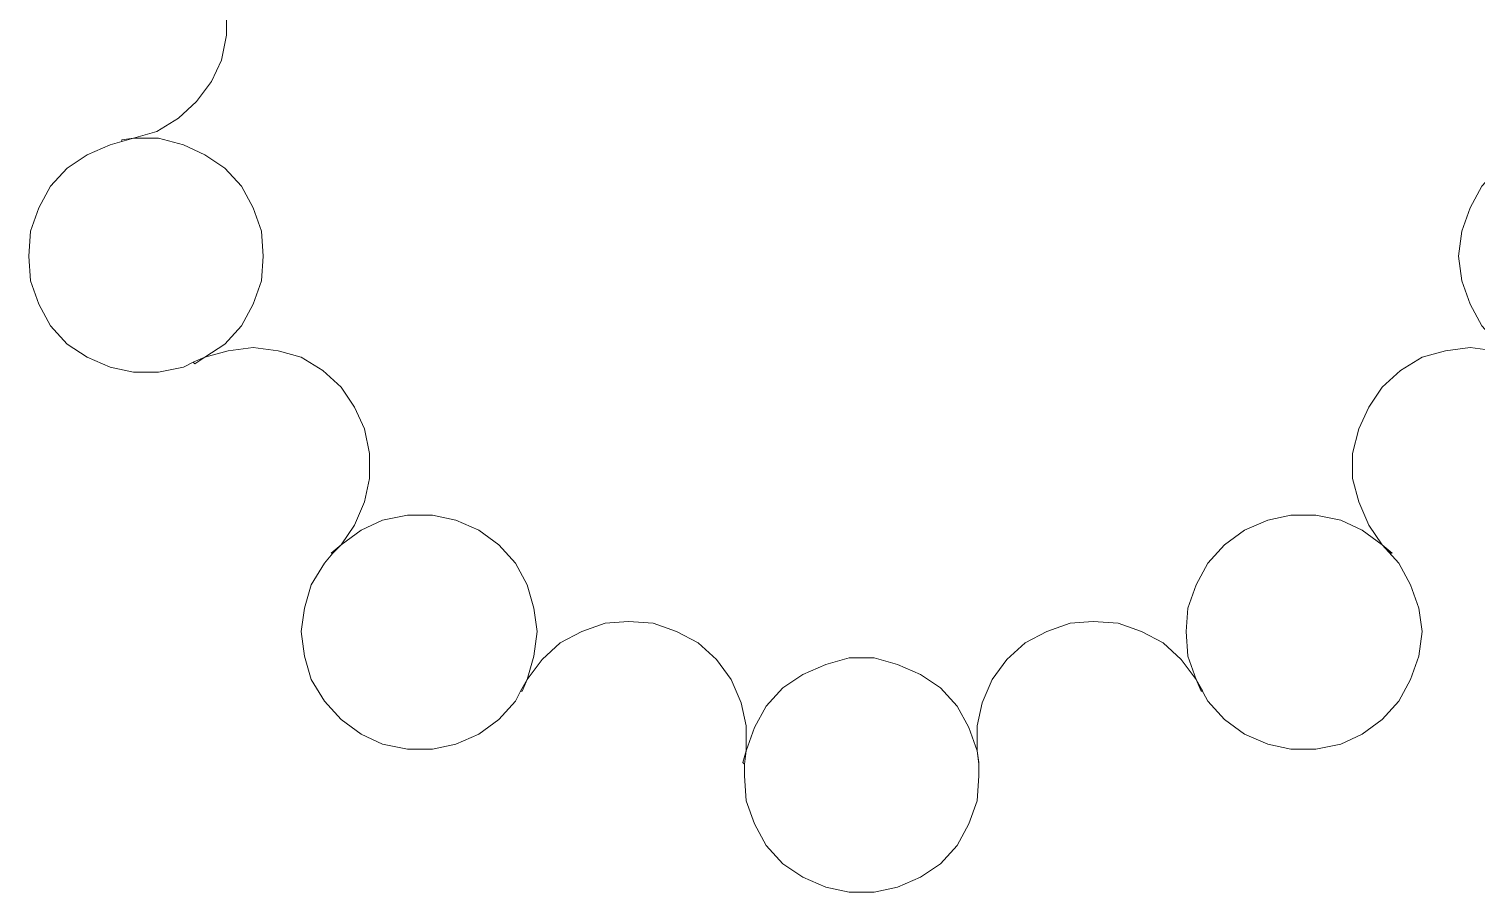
# Model space of a CAD drawing. Header units: millimetres. Extents: x -299 to 252, y -245 to 245.
# Drawn here: x -60.61 to -42.17, y -16.1 to -5.1 of the extents above; entities that cross this region are included whole.
import ezdxf

# ---------------------------------------------------------------- set-up
doc = ezdxf.new("R2010")
doc.units = ezdxf.units.MM
doc.header["$MEASUREMENT"] = 0

msp = doc.modelspace()

# ---------------------------------------------------------------- linework, layer by layer
at = {"lineweight": 9}
for points, knots in [([(-45.6706, -13.5368), (-45.6706, -13.5368), (-45.6494, -13.5368), (-45.6494, -13.5368), (-45.6494, -13.5368), (-45.6494, -13.5368), (-45.7341, -13.3886), (-45.7341, -13.3886), (-45.7341, -13.3886), (-45.7341, -13.3886), (-45.8399, -13.0923), (-45.8399, -13.0923), (-45.8399, -13.0923), (-45.8399, -13.0923), (-45.8611, -12.7748), (-45.8611, -12.7748), (-45.8611, -12.7748), (-45.8611, -12.7748), (-45.8399, -12.4785), (-45.8399, -12.4785), (-45.8399, -12.4785), (-45.8399, -12.4785), (-45.7341, -12.1821), (-45.7341, -12.1821), (-45.7341, -12.1821), (-45.7341, -12.1821), (-45.5859, -11.907), (-45.5859, -11.907), (-45.5859, -11.907), (-45.5859, -11.907), (-45.3742, -11.6741), (-45.3742, -11.6741), (-45.3742, -11.6741), (-45.3742, -11.6741), (-45.1202, -11.4836), (-45.1202, -11.4836), (-45.1202, -11.4836), (-45.1202, -11.4836), (-44.8239, -11.3566), (-44.8239, -11.3566), (-44.8239, -11.3566), (-44.8239, -11.3566), (-44.5276, -11.2931), (-44.5276, -11.2931), (-44.5276, -11.2931), (-44.5276, -11.2931), (-44.2101, -11.2931), (-44.2101, -11.2931), (-44.2101, -11.2931), (-44.2101, -11.2931), (-43.8926, -11.3566), (-43.8926, -11.3566), (-43.8926, -11.3566), (-43.8926, -11.3566), (-43.6174, -11.4836), (-43.6174, -11.4836), (-43.6174, -11.4836), (-43.6174, -11.4836), (-43.3634, -11.6741), (-43.3634, -11.6741), (-43.3634, -11.6741), (-43.3634, -11.6741), (-43.2576, -11.78), (-43.2576, -11.78), (-43.2576, -11.78), (-43.2576, -11.78), (-43.2364, -11.78), (-43.2364, -11.78), (-43.2364, -11.78), (-43.2364, -11.78), (-43.3634, -11.6741), (-43.3634, -11.6741), (-43.3634, -11.6741), (-43.3634, -11.6741), (-43.5327, -11.4201), (-43.5327, -11.4201), (-43.5327, -11.4201), (-43.5327, -11.4201), (-43.6597, -11.1238), (-43.6597, -11.1238), (-43.6597, -11.1238), (-43.6597, -11.1238), (-43.7444, -10.8275), (-43.7444, -10.8275), (-43.7444, -10.8275), (-43.7444, -10.8275), (-43.7444, -10.51), (-43.7444, -10.51), (-43.7444, -10.51), (-43.7444, -10.51), (-43.6597, -10.1925), (-43.6597, -10.1925), (-43.6597, -10.1925), (-43.6597, -10.1925), (-43.5327, -9.9173), (-43.5327, -9.9173), (-43.5327, -9.9173), (-43.5327, -9.9173), (-43.3634, -9.6633), (-43.3634, -9.6633), (-43.3634, -9.6633), (-43.3634, -9.6633), (-43.1306, -9.4516), (-43.1306, -9.4516), (-43.1306, -9.4516), (-43.1306, -9.4516), (-42.8554, -9.2823), (-42.8554, -9.2823), (-42.8554, -9.2823), (-42.8554, -9.2823), (-42.5591, -9.1976), (-42.5591, -9.1976), (-42.5591, -9.1976), (-42.5591, -9.1976), (-42.2416, -9.1553), (-42.2416, -9.1553), (-42.2416, -9.1553), (-42.2416, -9.1553), (-41.9241, -9.1976), (-41.9241, -9.1976), (-41.9241, -9.1976), (-41.9241, -9.1976), (-41.6277, -9.2823), (-41.6277, -9.2823), (-41.6277, -9.2823), (-41.6277, -9.2823), (-41.5007, -9.367), (-41.5007, -9.367), (-41.5007, -9.367), (-41.5007, -9.367), (-41.4796, -9.3458), (-41.4796, -9.3458), (-41.4796, -9.3458), (-41.4796, -9.3458), (-41.6277, -9.2823), (-41.6277, -9.2823), (-41.6277, -9.2823), (-41.6277, -9.2823), (-41.8817, -9.113), (-41.8817, -9.113), (-41.8817, -9.113), (-41.8817, -9.113), (-42.0934, -8.8801), (-42.0934, -8.8801), (-42.0934, -8.8801), (-42.0934, -8.8801), (-42.2416, -8.605), (-42.2416, -8.605), (-42.2416, -8.605), (-42.2416, -8.605), (-42.3474, -8.3086), (-42.3474, -8.3086), (-42.3474, -8.3086), (-42.3474, -8.3086), (-42.3897, -7.9911), (-42.3897, -7.9911), (-42.3897, -7.9911), (-42.3897, -7.9911), (-42.3474, -7.6736), (-42.3474, -7.6736), (-42.3474, -7.6736), (-42.3474, -7.6736), (-42.2416, -7.3773), (-42.2416, -7.3773), (-42.2416, -7.3773), (-42.2416, -7.3773), (-42.0934, -7.1021), (-42.0934, -7.1021), (-42.0934, -7.1021), (-42.0934, -7.1021), (-41.8817, -6.8693), (-41.8817, -6.8693), (-41.8817, -6.8693), (-41.8817, -6.8693), (-41.6277, -6.7), (-41.6277, -6.7), (-41.6277, -6.7), (-41.6277, -6.7), (-41.3526, -6.573), (-41.3526, -6.573), (-41.3526, -6.573), (-41.3526, -6.573), (-41.0351, -6.4883), (-41.0351, -6.4883), (-41.0351, -6.4883), (-41.0351, -6.4883), (-40.7176, -6.4883), (-40.7176, -6.4883), (-40.7176, -6.4883), (-40.7176, -6.4883), (-40.5694, -6.5306), (-40.5694, -6.5306), (-40.5694, -6.5306), (-40.5694, -6.5306), (-40.5694, -6.5095), (-40.5694, -6.5095), (-40.5694, -6.5095), (-40.5694, -6.5095), (-40.7176, -6.4883), (-40.7176, -6.4883), (-40.7176, -6.4883), (-40.7176, -6.4883), (-41.0139, -6.4036), (-41.0139, -6.4036), (-41.0139, -6.4036), (-41.0139, -6.4036), (-41.2891, -6.2343), (-41.2891, -6.2343), (-41.2891, -6.2343), (-41.2891, -6.2343), (-41.5219, -6.0226), (-41.5219, -6.0226), (-41.5219, -6.0226), (-41.5219, -6.0226), (-41.7124, -5.7686), (-41.7124, -5.7686), (-41.7124, -5.7686), (-41.7124, -5.7686), (-41.8394, -5.4935), (-41.8394, -5.4935), (-41.8394, -5.4935), (-41.8394, -5.4935), (-41.9029, -5.176), (-41.9029, -5.176), (-41.9029, -5.176), (-41.9029, -5.176), (-41.9029, -4.8796), (-41.9029, -4.8796), (-41.9029, -4.8796), (-41.9029, -4.8796), (-41.8394, -4.5621), (-41.8394, -4.5621), (-41.8394, -4.5621), (-41.8394, -4.5621), (-41.7124, -4.287), (-41.7124, -4.287), (-41.7124, -4.287), (-41.7124, -4.287), (-41.5219, -4.033), (-41.5219, -4.033), (-41.5219, -4.033), (-41.5219, -4.033), (-41.2891, -3.8213), (-41.2891, -3.8213), (-41.2891, -3.8213), (-41.2891, -3.8213), (-41.0139, -3.652), (-41.0139, -3.652), (-41.0139, -3.652), (-41.0139, -3.652), (-40.7176, -3.5673), (-40.7176, -3.5673), (-40.7176, -3.5673), (-40.7176, -3.5673), (-40.5694, -3.5461), (-40.5694, -3.5461), (-40.5694, -3.5461), (-40.5694, -3.5461), (-40.5694, -3.525), (-40.5694, -3.525), (-40.5694, -3.525), (-40.5694, -3.525), (-40.7176, -3.5461), (-40.7176, -3.5461), (-40.7176, -3.5461), (-40.7176, -3.5461), (-41.0351, -3.5461), (-41.0351, -3.5461), (-41.0351, -3.5461), (-41.0351, -3.5461), (-41.3526, -3.4826), (-41.3526, -3.4826), (-41.3526, -3.4826), (-41.3526, -3.4826), (-41.6277, -3.3556), (-41.6277, -3.3556), (-41.6277, -3.3556), (-41.6277, -3.3556), (-41.8817, -3.1863), (-41.8817, -3.1863), (-41.8817, -3.1863), (-41.8817, -3.1863), (-42.0934, -2.9535), (-42.0934, -2.9535), (-42.0934, -2.9535), (-42.0934, -2.9535), (-42.2416, -2.6783), (-42.2416, -2.6783), (-42.2416, -2.6783), (-42.2416, -2.6783), (-42.3474, -2.382), (-42.3474, -2.382), (-42.3474, -2.382), (-42.3474, -2.382), (-42.3897, -2.0645), (-42.3897, -2.0645), (-42.3897, -2.0645), (-42.3897, -2.0645), (-42.3474, -1.747), (-42.3474, -1.747), (-42.3474, -1.747), (-42.3474, -1.747), (-42.2416, -1.4506), (-42.2416, -1.4506), (-42.2416, -1.4506), (-42.2416, -1.4506), (-42.0934, -1.1755), (-42.0934, -1.1755), (-42.0934, -1.1755), (-42.0934, -1.1755), (-41.8817, -0.9426), (-41.8817, -0.9426), (-41.8817, -0.9426), (-41.8817, -0.9426), (-41.6277, -0.7733), (-41.6277, -0.7733), (-41.6277, -0.7733), (-41.6277, -0.7733), (-41.4796, -0.7098), (-41.4796, -0.7098), (-41.4796, -0.7098), (-41.4796, -0.7098), (-41.5007, -0.6886), (-41.5007, -0.6886), (-41.5007, -0.6886), (-41.5007, -0.6886), (-41.6277, -0.7521), (-41.6277, -0.7521), (-41.6277, -0.7521), (-41.6277, -0.7521), (-41.9241, -0.858), (-41.9241, -0.858), (-41.9241, -0.858), (-41.9241, -0.858), (-42.2416, -0.9003), (-42.2416, -0.9003), (-42.2416, -0.9003), (-42.2416, -0.9003), (-42.5591, -0.858), (-42.5591, -0.858), (-42.5591, -0.858), (-42.5591, -0.858), (-42.8554, -0.7521), (-42.8554, -0.7521), (-42.8554, -0.7521), (-42.8554, -0.7521), (-43.1306, -0.604), (-43.1306, -0.604), (-43.1306, -0.604), (-43.1306, -0.604), (-43.3634, -0.3923), (-43.3634, -0.3923), (-43.3634, -0.3923), (-43.3634, -0.3923), (-43.5327, -0.1383), (-43.5327, -0.1383), (-43.5327, -0.1383), (-43.5327, -0.1383), (-43.6597, 0.1369), (-43.6597, 0.1369), (-43.6597, 0.1369), (-43.6597, 0.1369), (-43.7444, 0.4544), (-43.7444, 0.4544), (-43.7444, 0.4544), (-43.7444, 0.4544), (-43.7444, 0.7719), (-43.7444, 0.7719), (-43.7444, 0.7719), (-43.7444, 0.7719), (-43.6597, 1.0682), (-43.6597, 1.0682), (-43.6597, 1.0682), (-43.6597, 1.0682), (-43.5327, 1.3645), (-43.5327, 1.3645), (-43.5327, 1.3645), (-43.5327, 1.3645), (-43.3634, 1.6185), (-43.3634, 1.6185), (-43.3634, 1.6185), (-43.3634, 1.6185), (-43.2364, 1.7244), (-43.2364, 1.7244), (-43.2364, 1.7244), (-43.2364, 1.7244), (-43.2576, 1.7244), (-43.2576, 1.7244), (-43.2576, 1.7244), (-43.2576, 1.7244), (-43.3634, 1.6185), (-43.3634, 1.6185), (-43.3634, 1.6185), (-43.3634, 1.6185), (-43.6174, 1.428), (-43.6174, 1.428), (-43.6174, 1.428), (-43.6174, 1.428), (-43.8926, 1.301), (-43.8926, 1.301), (-43.8926, 1.301), (-43.8926, 1.301), (-44.2101, 1.2375), (-44.2101, 1.2375), (-44.2101, 1.2375), (-44.2101, 1.2375), (-44.5276, 1.2375), (-44.5276, 1.2375), (-44.5276, 1.2375), (-44.5276, 1.2375), (-44.8239, 1.301), (-44.8239, 1.301), (-44.8239, 1.301), (-44.8239, 1.301), (-45.1202, 1.428), (-45.1202, 1.428), (-45.1202, 1.428), (-45.1202, 1.428), (-45.3742, 1.6185), (-45.3742, 1.6185), (-45.3742, 1.6185), (-45.3742, 1.6185), (-45.5859, 1.8514), (-45.5859, 1.8514), (-45.5859, 1.8514), (-45.5859, 1.8514), (-45.7341, 2.1265), (-45.7341, 2.1265), (-45.7341, 2.1265), (-45.7341, 2.1265), (-45.8399, 2.4229), (-45.8399, 2.4229), (-45.8399, 2.4229), (-45.8399, 2.4229), (-45.8611, 2.7404), (-45.8611, 2.7404), (-45.8611, 2.7404), (-45.8611, 2.7404), (-45.8399, 3.0367), (-45.8399, 3.0367), (-45.8399, 3.0367), (-45.8399, 3.0367), (-45.7341, 3.333), (-45.7341, 3.333), (-45.7341, 3.333), (-45.7341, 3.333), (-45.6494, 3.4812), (-45.6494, 3.4812), (-45.6494, 3.4812), (-45.6494, 3.4812), (-45.6706, 3.4812), (-45.6706, 3.4812), (-45.6706, 3.4812), (-45.6706, 3.4812), (-45.7341, 3.333), (-45.7341, 3.333), (-45.7341, 3.333), (-45.7341, 3.333), (-45.9246, 3.079), (-45.9246, 3.079), (-45.9246, 3.079), (-45.9246, 3.079), (-46.1574, 2.8885), (-46.1574, 2.8885), (-46.1574, 2.8885), (-46.1574, 2.8885), (-46.4326, 2.7192), (-46.4326, 2.7192), (-46.4326, 2.7192), (-46.4326, 2.7192), (-46.7289, 2.6345), (-46.7289, 2.6345), (-46.7289, 2.6345), (-46.7289, 2.6345), (-47.0464, 2.5922), (-47.0464, 2.5922), (-47.0464, 2.5922), (-47.0464, 2.5922), (-47.3427, 2.6345), (-47.3427, 2.6345), (-47.3427, 2.6345), (-47.3427, 2.6345), (-47.6391, 2.7192), (-47.6391, 2.7192), (-47.6391, 2.7192), (-47.6391, 2.7192), (-47.9142, 2.8885), (-47.9142, 2.8885), (-47.9142, 2.8885), (-47.9142, 2.8885), (-48.1471, 3.079), (-48.1471, 3.079), (-48.1471, 3.079), (-48.1471, 3.079), (-48.3376, 3.333), (-48.3376, 3.333), (-48.3376, 3.333), (-48.3376, 3.333), (-48.4646, 3.6294), (-48.4646, 3.6294), (-48.4646, 3.6294), (-48.4646, 3.6294), (-48.5281, 3.9257), (-48.5281, 3.9257), (-48.5281, 3.9257), (-48.5281, 3.9257), (-48.5281, 4.2432), (-48.5281, 4.2432), (-48.5281, 4.2432), (-48.5281, 4.2432), (-48.5069, 4.4125), (-48.5069, 4.4125)], [0, 0, 0, 0, 0.0077519, 0.0077519, 0.0077519, 0.0077519, 0.0155039, 0.0155039, 0.0155039, 0.0155039, 0.0232558, 0.0232558, 0.0232558, 0.0232558, 0.0310078, 0.0310078, 0.0310078, 0.0310078, 0.0387597, 0.0387597, 0.0387597, 0.0387597, 0.0465116, 0.0465116, 0.0465116, 0.0465116, 0.0542636, 0.0542636, 0.0542636, 0.0542636, 0.0620155, 0.0620155, 0.0620155, 0.0620155, 0.0697674, 0.0697674, 0.0697674, 0.0697674, 0.0775194, 0.0775194, 0.0775194, 0.0775194, 0.0852713, 0.0852713, 0.0852713, 0.0852713, 0.0930233, 0.0930233, 0.0930233, 0.0930233, 0.1007752, 0.1007752, 0.1007752, 0.1007752, 0.1085271, 0.1085271, 0.1085271, 0.1085271, 0.1162791, 0.1162791, 0.1162791, 0.1162791, 0.124031, 0.124031, 0.124031, 0.124031, 0.1317829, 0.1317829, 0.1317829, 0.1317829, 0.1395349, 0.1395349, 0.1395349, 0.1395349, 0.1472868, 0.1472868, 0.1472868, 0.1472868, 0.1550388, 0.1550388, 0.1550388, 0.1550388, 0.1627907, 0.1627907, 0.1627907, 0.1627907, 0.1705426, 0.1705426, 0.1705426, 0.1705426, 0.1782946, 0.1782946, 0.1782946, 0.1782946, 0.1860465, 0.1860465, 0.1860465, 0.1860465, 0.1937984, 0.1937984, 0.1937984, 0.1937984, 0.2015504, 0.2015504, 0.2015504, 0.2015504, 0.2093023, 0.2093023, 0.2093023, 0.2093023, 0.2170543, 0.2170543, 0.2170543, 0.2170543, 0.2248062, 0.2248062, 0.2248062, 0.2248062, 0.2325581, 0.2325581, 0.2325581, 0.2325581, 0.2403101, 0.2403101, 0.2403101, 0.2403101, 0.248062, 0.248062, 0.248062, 0.248062, 0.255814, 0.255814, 0.255814, 0.255814, 0.2635659, 0.2635659, 0.2635659, 0.2635659, 0.2713178, 0.2713178, 0.2713178, 0.2713178, 0.2790698, 0.2790698, 0.2790698, 0.2790698, 0.2868217, 0.2868217, 0.2868217, 0.2868217, 0.2945736, 0.2945736, 0.2945736, 0.2945736, 0.3023256, 0.3023256, 0.3023256, 0.3023256, 0.3100775, 0.3100775, 0.3100775, 0.3100775, 0.3178295, 0.3178295, 0.3178295, 0.3178295, 0.3255814, 0.3255814, 0.3255814, 0.3255814, 0.3333333, 0.3333333, 0.3333333, 0.3333333, 0.3410853, 0.3410853, 0.3410853, 0.3410853, 0.3488372, 0.3488372, 0.3488372, 0.3488372, 0.3565891, 0.3565891, 0.3565891, 0.3565891, 0.3643411, 0.3643411, 0.3643411, 0.3643411, 0.372093, 0.372093, 0.372093, 0.372093, 0.379845, 0.379845, 0.379845, 0.379845, 0.3875969, 0.3875969, 0.3875969, 0.3875969, 0.3953488, 0.3953488, 0.3953488, 0.3953488, 0.4031008, 0.4031008, 0.4031008, 0.4031008, 0.4108527, 0.4108527, 0.4108527, 0.4108527, 0.4186047, 0.4186047, 0.4186047, 0.4186047, 0.4263566, 0.4263566, 0.4263566, 0.4263566, 0.4341085, 0.4341085, 0.4341085, 0.4341085, 0.4418605, 0.4418605, 0.4418605, 0.4418605, 0.4496124, 0.4496124, 0.4496124, 0.4496124, 0.4573643, 0.4573643, 0.4573643, 0.4573643, 0.4651163, 0.4651163, 0.4651163, 0.4651163, 0.4728682, 0.4728682, 0.4728682, 0.4728682, 0.4806202, 0.4806202, 0.4806202, 0.4806202, 0.4883721, 0.4883721, 0.4883721, 0.4883721, 0.496124, 0.496124, 0.496124, 0.496124, 0.503876, 0.503876, 0.503876, 0.503876, 0.5116279, 0.5116279, 0.5116279, 0.5116279, 0.5193798, 0.5193798, 0.5193798, 0.5193798, 0.5271318, 0.5271318, 0.5271318, 0.5271318, 0.5348837, 0.5348837, 0.5348837, 0.5348837, 0.5426357, 0.5426357, 0.5426357, 0.5426357, 0.5503876, 0.5503876, 0.5503876, 0.5503876, 0.5581395, 0.5581395, 0.5581395, 0.5581395, 0.5658915, 0.5658915, 0.5658915, 0.5658915, 0.5736434, 0.5736434, 0.5736434, 0.5736434, 0.5813953, 0.5813953, 0.5813953, 0.5813953, 0.5891473, 0.5891473, 0.5891473, 0.5891473, 0.5968992, 0.5968992, 0.5968992, 0.5968992, 0.6046512, 0.6046512, 0.6046512, 0.6046512, 0.6124031, 0.6124031, 0.6124031, 0.6124031, 0.620155, 0.620155, 0.620155, 0.620155, 0.627907, 0.627907, 0.627907, 0.627907, 0.6356589, 0.6356589, 0.6356589, 0.6356589, 0.6434109, 0.6434109, 0.6434109, 0.6434109, 0.6511628, 0.6511628, 0.6511628, 0.6511628, 0.6589147, 0.6589147, 0.6589147, 0.6589147, 0.6666667, 0.6666667, 0.6666667, 0.6666667, 0.6744186, 0.6744186, 0.6744186, 0.6744186, 0.6821705, 0.6821705, 0.6821705, 0.6821705, 0.6899225, 0.6899225, 0.6899225, 0.6899225, 0.6976744, 0.6976744, 0.6976744, 0.6976744, 0.7054264, 0.7054264, 0.7054264, 0.7054264, 0.7131783, 0.7131783, 0.7131783, 0.7131783, 0.7209302, 0.7209302, 0.7209302, 0.7209302, 0.7286822, 0.7286822, 0.7286822, 0.7286822, 0.7364341, 0.7364341, 0.7364341, 0.7364341, 0.744186, 0.744186, 0.744186, 0.744186, 0.751938, 0.751938, 0.751938, 0.751938, 0.7596899, 0.7596899, 0.7596899, 0.7596899, 0.7674419, 0.7674419, 0.7674419, 0.7674419, 0.7751938, 0.7751938, 0.7751938, 0.7751938, 0.7829457, 0.7829457, 0.7829457, 0.7829457, 0.7906977, 0.7906977, 0.7906977, 0.7906977, 0.7984496, 0.7984496, 0.7984496, 0.7984496, 0.8062016, 0.8062016, 0.8062016, 0.8062016, 0.8139535, 0.8139535, 0.8139535, 0.8139535, 0.8217054, 0.8217054, 0.8217054, 0.8217054, 0.8294574, 0.8294574, 0.8294574, 0.8294574, 0.8372093, 0.8372093, 0.8372093, 0.8372093, 0.8449612, 0.8449612, 0.8449612, 0.8449612, 0.8527132, 0.8527132, 0.8527132, 0.8527132, 0.8604651, 0.8604651, 0.8604651, 0.8604651, 0.8682171, 0.8682171, 0.8682171, 0.8682171, 0.875969, 0.875969, 0.875969, 0.875969, 0.8837209, 0.8837209, 0.8837209, 0.8837209, 0.8914729, 0.8914729, 0.8914729, 0.8914729, 0.8992248, 0.8992248, 0.8992248, 0.8992248, 0.9069767, 0.9069767, 0.9069767, 0.9069767, 0.9147287, 0.9147287, 0.9147287, 0.9147287, 0.9224806, 0.9224806, 0.9224806, 0.9224806, 0.9302326, 0.9302326, 0.9302326, 0.9302326, 0.9379845, 0.9379845, 0.9379845, 0.9379845, 0.9457364, 0.9457364, 0.9457364, 0.9457364, 0.9534884, 0.9534884, 0.9534884, 0.9534884, 0.9612403, 0.9612403, 0.9612403, 0.9612403, 0.9689922, 0.9689922, 0.9689922, 0.9689922, 0.9767442, 0.9767442, 0.9767442, 0.9767442, 0.9844961, 0.9844961, 0.9844961, 0.9844961, 1, 1, 1, 1]), ([(-58.9633, -6.4883), (-58.9633, -6.4883), (-59.2808, -6.4883), (-59.2808, -6.4883), (-59.2808, -6.4883), (-59.2808, -6.4883), (-58.9844, -6.4036), (-58.9844, -6.4036)], [0, 0, 0, 0, 0.3333333, 0.3333333, 0.3333333, 0.3333333, 1, 1, 1, 1]), ([(-59.4289, -6.5306), (-59.4289, -6.5306), (-59.5771, -6.573), (-59.5771, -6.573), (-59.5771, -6.573), (-59.5771, -6.573), (-59.8734, -6.7), (-59.8734, -6.7), (-59.8734, -6.7), (-59.8734, -6.7), (-60.1274, -6.8693), (-60.1274, -6.8693), (-60.1274, -6.8693), (-60.1274, -6.8693), (-60.3391, -7.1021), (-60.3391, -7.1021), (-60.3391, -7.1021), (-60.3391, -7.1021), (-60.4873, -7.3773), (-60.4873, -7.3773), (-60.4873, -7.3773), (-60.4873, -7.3773), (-60.5931, -7.6736), (-60.5931, -7.6736), (-60.5931, -7.6736), (-60.5931, -7.6736), (-60.6143, -7.9911), (-60.6143, -7.9911), (-60.6143, -7.9911), (-60.6143, -7.9911), (-60.5931, -8.3086), (-60.5931, -8.3086), (-60.5931, -8.3086), (-60.5931, -8.3086), (-60.4873, -8.605), (-60.4873, -8.605), (-60.4873, -8.605), (-60.4873, -8.605), (-60.3391, -8.8801), (-60.3391, -8.8801), (-60.3391, -8.8801), (-60.3391, -8.8801), (-60.1274, -9.113), (-60.1274, -9.113), (-60.1274, -9.113), (-60.1274, -9.113), (-59.8734, -9.2823), (-59.8734, -9.2823), (-59.8734, -9.2823), (-59.8734, -9.2823), (-59.5771, -9.4093), (-59.5771, -9.4093), (-59.5771, -9.4093), (-59.5771, -9.4093), (-59.2808, -9.4728), (-59.2808, -9.4728), (-59.2808, -9.4728), (-59.2808, -9.4728), (-58.9633, -9.4728), (-58.9633, -9.4728), (-58.9633, -9.4728), (-58.9633, -9.4728), (-58.6458, -9.4093), (-58.6458, -9.4093)], [0, 0, 0, 0, 0.0588235, 0.0588235, 0.0588235, 0.0588235, 0.1176471, 0.1176471, 0.1176471, 0.1176471, 0.1764706, 0.1764706, 0.1764706, 0.1764706, 0.2352941, 0.2352941, 0.2352941, 0.2352941, 0.2941176, 0.2941176, 0.2941176, 0.2941176, 0.3529412, 0.3529412, 0.3529412, 0.3529412, 0.4117647, 0.4117647, 0.4117647, 0.4117647, 0.4705882, 0.4705882, 0.4705882, 0.4705882, 0.5294118, 0.5294118, 0.5294118, 0.5294118, 0.5882353, 0.5882353, 0.5882353, 0.5882353, 0.6470588, 0.6470588, 0.6470588, 0.6470588, 0.7058824, 0.7058824, 0.7058824, 0.7058824, 0.7647059, 0.7647059, 0.7647059, 0.7647059, 0.8235294, 0.8235294, 0.8235294, 0.8235294, 0.8823529, 0.8823529, 0.8823529, 0.8823529, 1, 1, 1, 1]), ([(-59.4289, -6.5306), (-59.4289, -6.5306), (-59.4289, -6.5095), (-59.4289, -6.5095), (-59.4289, -6.5095), (-59.4289, -6.5095), (-59.2808, -6.4883), (-59.2808, -6.4883), (-59.2808, -6.4883), (-59.2808, -6.4883), (-59.4289, -6.5306), (-59.4289, -6.5306)], [0, 0, 0, 0, 0.25, 0.25, 0.25, 0.25, 0.5, 0.5, 0.5, 0.5, 1, 1, 1, 1]), ([(-43.1517, -11.907), (-43.1517, -11.907), (-43.3634, -11.6741), (-43.3634, -11.6741), (-43.3634, -11.6741), (-43.3634, -11.6741), (-43.6174, -11.4836), (-43.6174, -11.4836), (-43.6174, -11.4836), (-43.6174, -11.4836), (-43.8926, -11.3566), (-43.8926, -11.3566), (-43.8926, -11.3566), (-43.8926, -11.3566), (-44.2101, -11.2931), (-44.2101, -11.2931), (-44.2101, -11.2931), (-44.2101, -11.2931), (-44.5276, -11.2931), (-44.5276, -11.2931), (-44.5276, -11.2931), (-44.5276, -11.2931), (-44.8239, -11.3566), (-44.8239, -11.3566), (-44.8239, -11.3566), (-44.8239, -11.3566), (-45.1202, -11.4836), (-45.1202, -11.4836), (-45.1202, -11.4836), (-45.1202, -11.4836), (-45.3742, -11.6741), (-45.3742, -11.6741), (-45.3742, -11.6741), (-45.3742, -11.6741), (-45.5859, -11.907), (-45.5859, -11.907), (-45.5859, -11.907), (-45.5859, -11.907), (-45.7341, -12.1821), (-45.7341, -12.1821), (-45.7341, -12.1821), (-45.7341, -12.1821), (-45.8399, -12.4785), (-45.8399, -12.4785), (-45.8399, -12.4785), (-45.8399, -12.4785), (-45.8611, -12.7748), (-45.8611, -12.7748), (-45.8611, -12.7748), (-45.8611, -12.7748), (-45.8399, -13.0923), (-45.8399, -13.0923), (-45.8399, -13.0923), (-45.8399, -13.0923), (-45.7341, -13.3886), (-45.7341, -13.3886), (-45.7341, -13.3886), (-45.7341, -13.3886), (-45.5859, -13.6638), (-45.5859, -13.6638)], [0, 0, 0, 0, 0.0625, 0.0625, 0.0625, 0.0625, 0.125, 0.125, 0.125, 0.125, 0.1875, 0.1875, 0.1875, 0.1875, 0.25, 0.25, 0.25, 0.25, 0.3125, 0.3125, 0.3125, 0.3125, 0.375, 0.375, 0.375, 0.375, 0.4375, 0.4375, 0.4375, 0.4375, 0.5, 0.5, 0.5, 0.5, 0.5625, 0.5625, 0.5625, 0.5625, 0.625, 0.625, 0.625, 0.625, 0.6875, 0.6875, 0.6875, 0.6875, 0.75, 0.75, 0.75, 0.75, 0.8125, 0.8125, 0.8125, 0.8125, 0.875, 0.875, 0.875, 0.875, 1, 1, 1, 1]), ([(-56.7408, -11.78), (-56.7408, -11.78), (-56.8466, -11.907), (-56.8466, -11.907), (-56.8466, -11.907), (-56.8466, -11.907), (-57.0159, -12.1821), (-57.0159, -12.1821), (-57.0159, -12.1821), (-57.0159, -12.1821), (-57.1006, -12.4785), (-57.1006, -12.4785), (-57.1006, -12.4785), (-57.1006, -12.4785), (-57.1429, -12.7748), (-57.1429, -12.7748), (-57.1429, -12.7748), (-57.1429, -12.7748), (-57.1006, -13.0923), (-57.1006, -13.0923), (-57.1006, -13.0923), (-57.1006, -13.0923), (-57.0159, -13.3886), (-57.0159, -13.3886), (-57.0159, -13.3886), (-57.0159, -13.3886), (-56.8466, -13.6638), (-56.8466, -13.6638), (-56.8466, -13.6638), (-56.8466, -13.6638), (-56.6349, -13.8966), (-56.6349, -13.8966), (-56.6349, -13.8966), (-56.6349, -13.8966), (-56.3809, -14.0871), (-56.3809, -14.0871), (-56.3809, -14.0871), (-56.3809, -14.0871), (-56.1058, -14.2141), (-56.1058, -14.2141), (-56.1058, -14.2141), (-56.1058, -14.2141), (-55.7883, -14.2776), (-55.7883, -14.2776), (-55.7883, -14.2776), (-55.7883, -14.2776), (-55.4708, -14.2776), (-55.4708, -14.2776), (-55.4708, -14.2776), (-55.4708, -14.2776), (-55.1744, -14.2141), (-55.1744, -14.2141), (-55.1744, -14.2141), (-55.1744, -14.2141), (-54.8781, -14.0871), (-54.8781, -14.0871), (-54.8781, -14.0871), (-54.8781, -14.0871), (-54.6241, -13.8966), (-54.6241, -13.8966), (-54.6241, -13.8966), (-54.6241, -13.8966), (-54.4124, -13.6638), (-54.4124, -13.6638)], [0, 0, 0, 0, 0.0588235, 0.0588235, 0.0588235, 0.0588235, 0.1176471, 0.1176471, 0.1176471, 0.1176471, 0.1764706, 0.1764706, 0.1764706, 0.1764706, 0.2352941, 0.2352941, 0.2352941, 0.2352941, 0.2941176, 0.2941176, 0.2941176, 0.2941176, 0.3529412, 0.3529412, 0.3529412, 0.3529412, 0.4117647, 0.4117647, 0.4117647, 0.4117647, 0.4705882, 0.4705882, 0.4705882, 0.4705882, 0.5294118, 0.5294118, 0.5294118, 0.5294118, 0.5882353, 0.5882353, 0.5882353, 0.5882353, 0.6470588, 0.6470588, 0.6470588, 0.6470588, 0.7058824, 0.7058824, 0.7058824, 0.7058824, 0.7647059, 0.7647059, 0.7647059, 0.7647059, 0.8235294, 0.8235294, 0.8235294, 0.8235294, 0.8823529, 0.8823529, 0.8823529, 0.8823529, 1, 1, 1, 1]), ([(-45.5859, -13.6638), (-45.5859, -13.6638), (-45.3742, -13.8966), (-45.3742, -13.8966), (-45.3742, -13.8966), (-45.3742, -13.8966), (-45.1202, -14.0871), (-45.1202, -14.0871), (-45.1202, -14.0871), (-45.1202, -14.0871), (-44.8239, -14.2141), (-44.8239, -14.2141), (-44.8239, -14.2141), (-44.8239, -14.2141), (-44.5276, -14.2776), (-44.5276, -14.2776), (-44.5276, -14.2776), (-44.5276, -14.2776), (-44.2101, -14.2776), (-44.2101, -14.2776), (-44.2101, -14.2776), (-44.2101, -14.2776), (-43.8926, -14.2141), (-43.8926, -14.2141), (-43.8926, -14.2141), (-43.8926, -14.2141), (-43.6174, -14.0871), (-43.6174, -14.0871), (-43.6174, -14.0871), (-43.6174, -14.0871), (-43.3634, -13.8966), (-43.3634, -13.8966), (-43.3634, -13.8966), (-43.3634, -13.8966), (-43.1517, -13.6638), (-43.1517, -13.6638), (-43.1517, -13.6638), (-43.1517, -13.6638), (-43.0036, -13.3886), (-43.0036, -13.3886), (-43.0036, -13.3886), (-43.0036, -13.3886), (-42.8977, -13.0923), (-42.8977, -13.0923), (-42.8977, -13.0923), (-42.8977, -13.0923), (-42.8554, -12.7748), (-42.8554, -12.7748), (-42.8554, -12.7748), (-42.8554, -12.7748), (-42.8977, -12.4785), (-42.8977, -12.4785), (-42.8977, -12.4785), (-42.8977, -12.4785), (-43.0036, -12.1821), (-43.0036, -12.1821), (-43.0036, -12.1821), (-43.0036, -12.1821), (-43.1517, -11.907), (-43.1517, -11.907)], [0, 0, 0, 0, 0.0625, 0.0625, 0.0625, 0.0625, 0.125, 0.125, 0.125, 0.125, 0.1875, 0.1875, 0.1875, 0.1875, 0.25, 0.25, 0.25, 0.25, 0.3125, 0.3125, 0.3125, 0.3125, 0.375, 0.375, 0.375, 0.375, 0.4375, 0.4375, 0.4375, 0.4375, 0.5, 0.5, 0.5, 0.5, 0.5625, 0.5625, 0.5625, 0.5625, 0.625, 0.625, 0.625, 0.625, 0.6875, 0.6875, 0.6875, 0.6875, 0.75, 0.75, 0.75, 0.75, 0.8125, 0.8125, 0.8125, 0.8125, 0.875, 0.875, 0.875, 0.875, 1, 1, 1, 1]), ([(-51.4914, -14.4681), (-51.4914, -14.4681), (-51.4914, -14.6163), (-51.4914, -14.6163), (-51.4914, -14.6163), (-51.4914, -14.6163), (-51.4703, -14.9338), (-51.4703, -14.9338), (-51.4703, -14.9338), (-51.4703, -14.9338), (-51.3644, -15.2301), (-51.3644, -15.2301), (-51.3644, -15.2301), (-51.3644, -15.2301), (-51.2163, -15.5053), (-51.2163, -15.5053), (-51.2163, -15.5053), (-51.2163, -15.5053), (-51.0046, -15.7381), (-51.0046, -15.7381), (-51.0046, -15.7381), (-51.0046, -15.7381), (-50.7506, -15.9075), (-50.7506, -15.9075), (-50.7506, -15.9075), (-50.7506, -15.9075), (-50.4543, -16.0345), (-50.4543, -16.0345), (-50.4543, -16.0345), (-50.4543, -16.0345), (-50.1579, -16.098), (-50.1579, -16.098), (-50.1579, -16.098), (-50.1579, -16.098), (-49.8404, -16.098), (-49.8404, -16.098), (-49.8404, -16.098), (-49.8404, -16.098), (-49.5441, -16.0345), (-49.5441, -16.0345), (-49.5441, -16.0345), (-49.5441, -16.0345), (-49.2477, -15.9075), (-49.2477, -15.9075), (-49.2477, -15.9075), (-49.2477, -15.9075), (-48.9937, -15.7381), (-48.9937, -15.7381), (-48.9937, -15.7381), (-48.9937, -15.7381), (-48.7821, -15.5053), (-48.7821, -15.5053), (-48.7821, -15.5053), (-48.7821, -15.5053), (-48.6339, -15.2301), (-48.6339, -15.2301), (-48.6339, -15.2301), (-48.6339, -15.2301), (-48.5281, -14.9338), (-48.5281, -14.9338), (-48.5281, -14.9338), (-48.5281, -14.9338), (-48.5069, -14.6163), (-48.5069, -14.6163)], [0, 0, 0, 0, 0.0588235, 0.0588235, 0.0588235, 0.0588235, 0.1176471, 0.1176471, 0.1176471, 0.1176471, 0.1764706, 0.1764706, 0.1764706, 0.1764706, 0.2352941, 0.2352941, 0.2352941, 0.2352941, 0.2941176, 0.2941176, 0.2941176, 0.2941176, 0.3529412, 0.3529412, 0.3529412, 0.3529412, 0.4117647, 0.4117647, 0.4117647, 0.4117647, 0.4705882, 0.4705882, 0.4705882, 0.4705882, 0.5294118, 0.5294118, 0.5294118, 0.5294118, 0.5882353, 0.5882353, 0.5882353, 0.5882353, 0.6470588, 0.6470588, 0.6470588, 0.6470588, 0.7058824, 0.7058824, 0.7058824, 0.7058824, 0.7647059, 0.7647059, 0.7647059, 0.7647059, 0.8235294, 0.8235294, 0.8235294, 0.8235294, 0.8823529, 0.8823529, 0.8823529, 0.8823529, 1, 1, 1, 1])]:
    msp.add_open_spline(points, degree=3, knots=knots, dxfattribs=at)
for points in [[(-58.0954, -5.176), (-58.0954, -5.176), (-58.0954, -4.8796), (-58.0954, -4.8796)], [(-58.1589, -5.4935), (-58.1589, -5.4935), (-58.0954, -5.176), (-58.0954, -5.176)], [(-58.2859, -5.7686), (-58.2859, -5.7686), (-58.1589, -5.4935), (-58.1589, -5.4935)], [(-58.4764, -6.0226), (-58.4764, -6.0226), (-58.2859, -5.7686), (-58.2859, -5.7686)], [(-58.7093, -6.2343), (-58.7093, -6.2343), (-58.4764, -6.0226), (-58.4764, -6.0226)], [(-58.9844, -6.4036), (-58.9844, -6.4036), (-58.7093, -6.2343), (-58.7093, -6.2343)], [(-58.6458, -6.573), (-58.6458, -6.573), (-58.9633, -6.4883), (-58.9633, -6.4883)], [(-58.3706, -6.7), (-58.3706, -6.7), (-58.6458, -6.573), (-58.6458, -6.573)], [(-58.1166, -6.8693), (-58.1166, -6.8693), (-58.3706, -6.7), (-58.3706, -6.7)], [(-57.9049, -7.1021), (-57.9049, -7.1021), (-58.1166, -6.8693), (-58.1166, -6.8693)], [(-57.7568, -7.3773), (-57.7568, -7.3773), (-57.9049, -7.1021), (-57.9049, -7.1021)], [(-57.6509, -7.6736), (-57.6509, -7.6736), (-57.7568, -7.3773), (-57.7568, -7.3773)], [(-57.6298, -7.9911), (-57.6298, -7.9911), (-57.6509, -7.6736), (-57.6509, -7.6736)], [(-57.6509, -8.3086), (-57.6509, -8.3086), (-57.6298, -7.9911), (-57.6298, -7.9911)], [(-57.7568, -8.605), (-57.7568, -8.605), (-57.6509, -8.3086), (-57.6509, -8.3086)], [(-57.9049, -8.8801), (-57.9049, -8.8801), (-57.7568, -8.605), (-57.7568, -8.605)], [(-58.1166, -9.113), (-58.1166, -9.113), (-57.9049, -8.8801), (-57.9049, -8.8801)], [(-58.3706, -9.2823), (-58.3706, -9.2823), (-58.1166, -9.113), (-58.1166, -9.113)], [(-58.0743, -9.1976), (-58.0743, -9.1976), (-58.3706, -9.2823), (-58.3706, -9.2823)], [(-57.7568, -9.1553), (-57.7568, -9.1553), (-58.0743, -9.1976), (-58.0743, -9.1976)], [(-57.4393, -9.1976), (-57.4393, -9.1976), (-57.7568, -9.1553), (-57.7568, -9.1553)], [(-57.1429, -9.2823), (-57.1429, -9.2823), (-57.4393, -9.1976), (-57.4393, -9.1976)], [(-58.6458, -9.4093), (-58.6458, -9.4093), (-58.5188, -9.3458), (-58.5188, -9.3458)], [(-58.5188, -9.3458), (-58.5188, -9.3458), (-58.3706, -9.2823), (-58.3706, -9.2823)], [(-58.5188, -9.3458), (-58.5188, -9.3458), (-58.4976, -9.367), (-58.4976, -9.367)], [(-58.3706, -9.2823), (-58.3706, -9.2823), (-58.4976, -9.367), (-58.4976, -9.367)], [(-56.8678, -9.4516), (-56.8678, -9.4516), (-57.1429, -9.2823), (-57.1429, -9.2823)], [(-56.6349, -9.6633), (-56.6349, -9.6633), (-56.8678, -9.4516), (-56.8678, -9.4516)], [(-56.4656, -9.9173), (-56.4656, -9.9173), (-56.6349, -9.6633), (-56.6349, -9.6633)], [(-56.3386, -10.1925), (-56.3386, -10.1925), (-56.4656, -9.9173), (-56.4656, -9.9173)], [(-56.2751, -10.51), (-56.2751, -10.51), (-56.3386, -10.1925), (-56.3386, -10.1925)], [(-56.2751, -10.8275), (-56.2751, -10.8275), (-56.2751, -10.51), (-56.2751, -10.51)], [(-56.3386, -11.1238), (-56.3386, -11.1238), (-56.2751, -10.8275), (-56.2751, -10.8275)], [(-56.4656, -11.4201), (-56.4656, -11.4201), (-56.3386, -11.1238), (-56.3386, -11.1238)], [(-56.6349, -11.6741), (-56.6349, -11.6741), (-56.4656, -11.4201), (-56.4656, -11.4201)], [(-56.1058, -11.3566), (-56.1058, -11.3566), (-56.3809, -11.4836), (-56.3809, -11.4836)], [(-55.7883, -11.2931), (-55.7883, -11.2931), (-56.1058, -11.3566), (-56.1058, -11.3566)], [(-55.4708, -11.2931), (-55.4708, -11.2931), (-55.7883, -11.2931), (-55.7883, -11.2931)], [(-55.1744, -11.3566), (-55.1744, -11.3566), (-55.4708, -11.2931), (-55.4708, -11.2931)], [(-54.8781, -11.4836), (-54.8781, -11.4836), (-55.1744, -11.3566), (-55.1744, -11.3566)], [(-56.3809, -11.4836), (-56.3809, -11.4836), (-56.6349, -11.6741), (-56.6349, -11.6741)], [(-54.6241, -11.6741), (-54.6241, -11.6741), (-54.8781, -11.4836), (-54.8781, -11.4836)], [(-56.7619, -11.78), (-56.7619, -11.78), (-56.6349, -11.6741), (-56.6349, -11.6741)], [(-56.7619, -11.78), (-56.7619, -11.78), (-56.7408, -11.78), (-56.7408, -11.78)], [(-56.6349, -11.6741), (-56.6349, -11.6741), (-56.7408, -11.78), (-56.7408, -11.78)], [(-54.4124, -11.907), (-54.4124, -11.907), (-54.6241, -11.6741), (-54.6241, -11.6741)], [(-54.2643, -12.1821), (-54.2643, -12.1821), (-54.4124, -11.907), (-54.4124, -11.907)], [(-54.1796, -12.4785), (-54.1796, -12.4785), (-54.2643, -12.1821), (-54.2643, -12.1821)], [(-54.1373, -12.7748), (-54.1373, -12.7748), (-54.1796, -12.4785), (-54.1796, -12.4785)], [(-53.2694, -12.669), (-53.2694, -12.669), (-53.5658, -12.7748), (-53.5658, -12.7748)], [(-52.9731, -12.6478), (-52.9731, -12.6478), (-53.2694, -12.669), (-53.2694, -12.669)], [(-52.6556, -12.669), (-52.6556, -12.669), (-52.9731, -12.6478), (-52.9731, -12.6478)], [(-52.3593, -12.7748), (-52.3593, -12.7748), (-52.6556, -12.669), (-52.6556, -12.669)], [(-47.3427, -12.669), (-47.3427, -12.669), (-47.6391, -12.7748), (-47.6391, -12.7748)], [(-47.0464, -12.6478), (-47.0464, -12.6478), (-47.3427, -12.669), (-47.3427, -12.669)], [(-46.7289, -12.669), (-46.7289, -12.669), (-47.0464, -12.6478), (-47.0464, -12.6478)], [(-46.4326, -12.7748), (-46.4326, -12.7748), (-46.7289, -12.669), (-46.7289, -12.669)], [(-54.1796, -13.0923), (-54.1796, -13.0923), (-54.1373, -12.7748), (-54.1373, -12.7748)], [(-53.5658, -12.7748), (-53.5658, -12.7748), (-53.8409, -12.923), (-53.8409, -12.923)], [(-52.0841, -12.923), (-52.0841, -12.923), (-52.3593, -12.7748), (-52.3593, -12.7748)], [(-47.6391, -12.7748), (-47.6391, -12.7748), (-47.9142, -12.923), (-47.9142, -12.923)], [(-46.1574, -12.923), (-46.1574, -12.923), (-46.4326, -12.7748), (-46.4326, -12.7748)], [(-54.2643, -13.3886), (-54.2643, -13.3886), (-54.1796, -13.0923), (-54.1796, -13.0923)], [(-53.8409, -12.923), (-53.8409, -12.923), (-54.0738, -13.1346), (-54.0738, -13.1346)], [(-51.8513, -13.1346), (-51.8513, -13.1346), (-52.0841, -12.923), (-52.0841, -12.923)], [(-47.9142, -12.923), (-47.9142, -12.923), (-48.1471, -13.1346), (-48.1471, -13.1346)], [(-45.9246, -13.1346), (-45.9246, -13.1346), (-46.1574, -12.923), (-46.1574, -12.923)], [(-54.0738, -13.1346), (-54.0738, -13.1346), (-54.2643, -13.3886), (-54.2643, -13.3886)], [(-51.6608, -13.3886), (-51.6608, -13.3886), (-51.8513, -13.1346), (-51.8513, -13.1346)], [(-50.4543, -13.1981), (-50.4543, -13.1981), (-50.7506, -13.3251), (-50.7506, -13.3251)], [(-50.1579, -13.1135), (-50.1579, -13.1135), (-50.4543, -13.1981), (-50.4543, -13.1981)], [(-49.8404, -13.1135), (-49.8404, -13.1135), (-50.1579, -13.1135), (-50.1579, -13.1135)], [(-49.5441, -13.1981), (-49.5441, -13.1981), (-49.8404, -13.1135), (-49.8404, -13.1135)], [(-49.2477, -13.3251), (-49.2477, -13.3251), (-49.5441, -13.1981), (-49.5441, -13.1981)], [(-48.1471, -13.1346), (-48.1471, -13.1346), (-48.3376, -13.3886), (-48.3376, -13.3886)], [(-45.7341, -13.3886), (-45.7341, -13.3886), (-45.9246, -13.1346), (-45.9246, -13.1346)], [(-54.3489, -13.5368), (-54.3489, -13.5368), (-54.2643, -13.3886), (-54.2643, -13.3886)], [(-54.2643, -13.3886), (-54.2643, -13.3886), (-54.3278, -13.5368), (-54.3278, -13.5368)], [(-51.5338, -13.685), (-51.5338, -13.685), (-51.6608, -13.3886), (-51.6608, -13.3886)], [(-50.7506, -13.3251), (-50.7506, -13.3251), (-51.0046, -13.4945), (-51.0046, -13.4945)], [(-48.9937, -13.4945), (-48.9937, -13.4945), (-49.2477, -13.3251), (-49.2477, -13.3251)], [(-48.3376, -13.3886), (-48.3376, -13.3886), (-48.4646, -13.685), (-48.4646, -13.685)], [(-45.6706, -13.5368), (-45.6706, -13.5368), (-45.7341, -13.3886), (-45.7341, -13.3886)], [(-54.4124, -13.6638), (-54.4124, -13.6638), (-54.3489, -13.5368), (-54.3489, -13.5368)], [(-54.3489, -13.5368), (-54.3489, -13.5368), (-54.3278, -13.5368), (-54.3278, -13.5368)], [(-51.0046, -13.4945), (-51.0046, -13.4945), (-51.2163, -13.7273), (-51.2163, -13.7273)], [(-48.7821, -13.7273), (-48.7821, -13.7273), (-48.9937, -13.4945), (-48.9937, -13.4945)], [(-51.4703, -13.9813), (-51.4703, -13.9813), (-51.5338, -13.685), (-51.5338, -13.685)], [(-51.2163, -13.7273), (-51.2163, -13.7273), (-51.3644, -14.0025), (-51.3644, -14.0025)], [(-48.6339, -14.0025), (-48.6339, -14.0025), (-48.7821, -13.7273), (-48.7821, -13.7273)], [(-48.4646, -13.685), (-48.4646, -13.685), (-48.5281, -13.9813), (-48.5281, -13.9813)], [(-51.4703, -14.2988), (-51.4703, -14.2988), (-51.4703, -13.9813), (-51.4703, -13.9813)], [(-51.3644, -14.0025), (-51.3644, -14.0025), (-51.4703, -14.2988), (-51.4703, -14.2988)], [(-48.5281, -14.2988), (-48.5281, -14.2988), (-48.6339, -14.0025), (-48.6339, -14.0025)], [(-48.5281, -13.9813), (-48.5281, -13.9813), (-48.5281, -14.2988), (-48.5281, -14.2988)], [(-51.5126, -14.447), (-51.5126, -14.447), (-51.4703, -14.2988), (-51.4703, -14.2988)], [(-51.4703, -14.2988), (-51.4703, -14.2988), (-51.4914, -14.4681), (-51.4914, -14.4681)], [(-48.5281, -14.2988), (-48.5281, -14.2988), (-48.5069, -14.447), (-48.5069, -14.447)], [(-48.5069, -14.4681), (-48.5069, -14.4681), (-48.5281, -14.2988), (-48.5281, -14.2988)], [(-51.5126, -14.447), (-51.5126, -14.447), (-51.4914, -14.4681), (-51.4914, -14.4681)], [(-48.5069, -14.4681), (-48.5069, -14.4681), (-48.5069, -14.447), (-48.5069, -14.447)], [(-48.5069, -14.6163), (-48.5069, -14.6163), (-48.5069, -14.4681), (-48.5069, -14.4681)]]:
    msp.add_open_spline(points, degree=3, dxfattribs=at)

doc.saveas('drawing.dxf')
